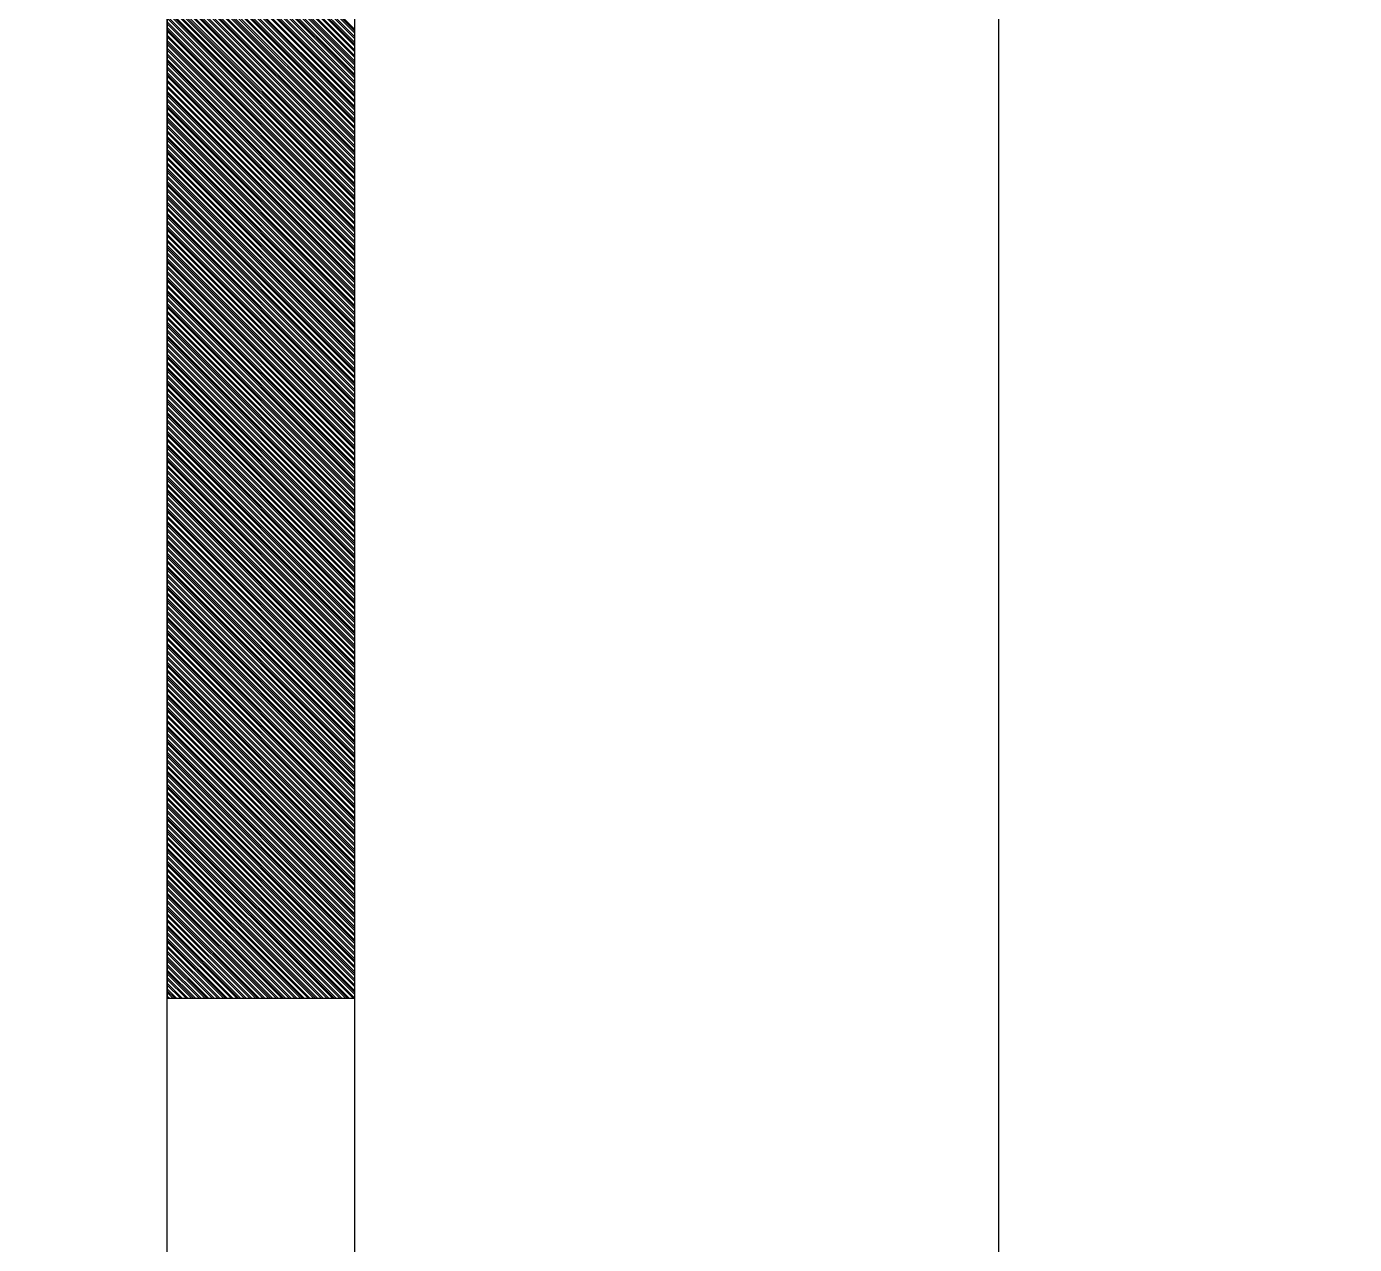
# Model space of a CAD drawing. Extents: x 730354 to 731930, y 4378581 to 4379608.
# Drawn here: x 730592.92 to 730599.99, y 4379489.7 to 4379496.19 of the extents above; entities that cross this region are included whole.
import ezdxf

# ---------------------------------------------------------------- set-up
doc = ezdxf.new("R2010")
doc.units = 0
doc.header["$MEASUREMENT"] = 0
doc.layers.get('0').update_dxf_attribs({"linetype": 'CONTINUOUS'})

msp = doc.modelspace()

# ---------------------------------------------------------------- linework, layer by layer
at = {"color": 7, "linetype": 'CONTINUOUS'}
for p, q in [((730593.67, 4379481.01), (730593.67, 4379581.01)), ((730593.67, 4379481.01), (730593.67, 4379581.01)), ((730594.67, 4379481.01), (730594.67, 4379581.01)), ((730594.67, 4379481.01), (730594.67, 4379581.01)), ((730594.67, 4379496.17), (730593.67, 4379497.17)), ((730594.67, 4379496.17), (730593.67, 4379497.17)), ((730594.67, 4379496.16), (730593.67, 4379497.16)), ((730594.67, 4379496.16), (730593.67, 4379497.16)), ((730594.67, 4379496.15), (730593.67, 4379497.15)), ((730594.67, 4379496.15), (730593.67, 4379497.15)), ((730594.67, 4379496.13), (730593.67, 4379497.13)), ((730594.67, 4379496.13), (730593.67, 4379497.13)), ((730594.67, 4379496.12), (730593.67, 4379497.12)), ((730594.67, 4379496.12), (730593.67, 4379497.12)), ((730594.67, 4379496.1), (730593.67, 4379497.1)), ((730594.67, 4379496.1), (730593.67, 4379497.1)), ((730594.67, 4379496.09), (730593.67, 4379497.09)), ((730594.67, 4379496.09), (730593.67, 4379497.09)), ((730594.67, 4379496.08), (730593.67, 4379497.08)), ((730594.67, 4379496.08), (730593.67, 4379497.08)), ((730594.67, 4379496.06), (730593.67, 4379497.06)), ((730594.67, 4379496.06), (730593.67, 4379497.06)), ((730594.67, 4379496.05), (730593.67, 4379497.05)), ((730594.67, 4379496.05), (730593.67, 4379497.05)), ((730594.67, 4379496.03), (730593.67, 4379497.03)), ((730594.67, 4379496.03), (730593.67, 4379497.03)), ((730594.67, 4379496.02), (730593.67, 4379497.02)), ((730594.67, 4379496.02), (730593.67, 4379497.02)), ((730594.67, 4379496), (730593.67, 4379497)), ((730594.67, 4379496), (730593.67, 4379497)), ((730594.67, 4379495.99), (730593.67, 4379496.99)), ((730594.67, 4379495.99), (730593.67, 4379496.99)), ((730594.67, 4379495.98), (730593.67, 4379496.98)), ((730594.67, 4379495.98), (730593.67, 4379496.98)), ((730594.67, 4379495.96), (730593.67, 4379496.96)), ((730594.67, 4379495.96), (730593.67, 4379496.96)), ((730594.67, 4379495.95), (730593.67, 4379496.95)), ((730594.67, 4379495.95), (730593.67, 4379496.95)), ((730594.67, 4379495.93), (730593.67, 4379496.93)), ((730594.67, 4379495.93), (730593.67, 4379496.93)), ((730594.67, 4379495.92), (730593.67, 4379496.92)), ((730594.67, 4379495.92), (730593.67, 4379496.92)), ((730594.67, 4379495.91), (730593.67, 4379496.91)), ((730594.67, 4379495.91), (730593.67, 4379496.91)), ((730594.67, 4379495.89), (730593.67, 4379496.89)), ((730594.67, 4379495.89), (730593.67, 4379496.89)), ((730594.67, 4379495.88), (730593.67, 4379496.88)), ((730594.67, 4379495.88), (730593.67, 4379496.88)), ((730594.67, 4379495.86), (730593.67, 4379496.86)), ((730594.67, 4379495.86), (730593.67, 4379496.86)), ((730594.67, 4379495.85), (730593.67, 4379496.85)), ((730594.67, 4379495.85), (730593.67, 4379496.85)), ((730594.67, 4379495.83), (730593.67, 4379496.83)), ((730594.67, 4379495.83), (730593.67, 4379496.83)), ((730594.67, 4379495.82), (730593.67, 4379496.82)), ((730594.67, 4379495.82), (730593.67, 4379496.82)), ((730594.67, 4379495.81), (730593.67, 4379496.81)), ((730594.67, 4379495.81), (730593.67, 4379496.81)), ((730594.67, 4379495.79), (730593.67, 4379496.79)), ((730594.67, 4379495.79), (730593.67, 4379496.79)), ((730594.67, 4379495.78), (730593.67, 4379496.78)), ((730594.67, 4379495.78), (730593.67, 4379496.78)), ((730594.67, 4379495.76), (730593.67, 4379496.76)), ((730594.67, 4379495.76), (730593.67, 4379496.76)), ((730594.67, 4379495.75), (730593.67, 4379496.75)), ((730594.67, 4379495.75), (730593.67, 4379496.75)), ((730594.67, 4379495.74), (730593.67, 4379496.74)), ((730594.67, 4379495.74), (730593.67, 4379496.74)), ((730594.67, 4379495.72), (730593.67, 4379496.72)), ((730594.67, 4379495.72), (730593.67, 4379496.72)), ((730594.67, 4379495.71), (730593.67, 4379496.71)), ((730594.67, 4379495.71), (730593.67, 4379496.71)), ((730594.67, 4379495.69), (730593.67, 4379496.69)), ((730594.67, 4379495.69), (730593.67, 4379496.69)), ((730594.67, 4379495.68), (730593.67, 4379496.68)), ((730594.67, 4379495.68), (730593.67, 4379496.68)), ((730594.67, 4379495.67), (730593.67, 4379496.67)), ((730594.67, 4379495.67), (730593.67, 4379496.67)), ((730594.67, 4379495.65), (730593.67, 4379496.65)), ((730594.67, 4379495.65), (730593.67, 4379496.65)), ((730594.67, 4379495.64), (730593.67, 4379496.64)), ((730594.67, 4379495.64), (730593.67, 4379496.64)), ((730594.67, 4379495.62), (730593.67, 4379496.62)), ((730594.67, 4379495.62), (730593.67, 4379496.62)), ((730594.67, 4379495.61), (730593.67, 4379496.61)), ((730594.67, 4379495.61), (730593.67, 4379496.61)), ((730594.67, 4379495.59), (730593.67, 4379496.59)), ((730594.67, 4379495.59), (730593.67, 4379496.59)), ((730594.67, 4379495.58), (730593.67, 4379496.58)), ((730594.67, 4379495.58), (730593.67, 4379496.58)), ((730594.67, 4379495.57), (730593.67, 4379496.57)), ((730594.67, 4379495.57), (730593.67, 4379496.57)), ((730594.67, 4379495.55), (730593.67, 4379496.55)), ((730594.67, 4379495.55), (730593.67, 4379496.55)), ((730594.67, 4379495.54), (730593.67, 4379496.54)), ((730594.67, 4379495.54), (730593.67, 4379496.54)), ((730594.67, 4379495.52), (730593.67, 4379496.52)), ((730594.67, 4379495.52), (730593.67, 4379496.52)), ((730594.67, 4379495.51), (730593.67, 4379496.51)), ((730594.67, 4379495.51), (730593.67, 4379496.51)), ((730594.67, 4379495.5), (730593.67, 4379496.5)), ((730594.67, 4379495.5), (730593.67, 4379496.5)), ((730594.67, 4379495.48), (730593.67, 4379496.48)), ((730594.67, 4379495.48), (730593.67, 4379496.48)), ((730594.67, 4379495.47), (730593.67, 4379496.47)), ((730594.67, 4379495.47), (730593.67, 4379496.47)), ((730594.67, 4379495.45), (730593.67, 4379496.45)), ((730594.67, 4379495.45), (730593.67, 4379496.45)), ((730594.67, 4379495.44), (730593.67, 4379496.44)), ((730594.67, 4379495.44), (730593.67, 4379496.44)), ((730594.67, 4379495.42), (730593.67, 4379496.42)), ((730594.67, 4379495.42), (730593.67, 4379496.42)), ((730594.67, 4379495.41), (730593.67, 4379496.41)), ((730594.67, 4379495.41), (730593.67, 4379496.41)), ((730594.67, 4379495.4), (730593.67, 4379496.4)), ((730594.67, 4379495.4), (730593.67, 4379496.4)), ((730594.67, 4379495.38), (730593.67, 4379496.38)), ((730594.67, 4379495.38), (730593.67, 4379496.38)), ((730594.67, 4379495.37), (730593.67, 4379496.37)), ((730594.67, 4379495.37), (730593.67, 4379496.37)), ((730594.67, 4379495.35), (730593.67, 4379496.35)), ((730594.67, 4379495.35), (730593.67, 4379496.35)), ((730594.67, 4379495.34), (730593.67, 4379496.34)), ((730594.67, 4379495.34), (730593.67, 4379496.34)), ((730594.67, 4379495.33), (730593.67, 4379496.33)), ((730594.67, 4379495.33), (730593.67, 4379496.33)), ((730594.67, 4379495.31), (730593.67, 4379496.31)), ((730594.67, 4379495.31), (730593.67, 4379496.31)), ((730594.67, 4379495.3), (730593.67, 4379496.3)), ((730594.67, 4379495.3), (730593.67, 4379496.3)), ((730594.67, 4379495.28), (730593.67, 4379496.28)), ((730594.67, 4379495.28), (730593.67, 4379496.28)), ((730594.67, 4379495.27), (730593.67, 4379496.27)), ((730594.67, 4379495.27), (730593.67, 4379496.27)), ((730594.67, 4379495.26), (730593.67, 4379496.26)), ((730594.67, 4379495.26), (730593.67, 4379496.26)), ((730594.67, 4379495.24), (730593.67, 4379496.24)), ((730594.67, 4379495.24), (730593.67, 4379496.24)), ((730594.67, 4379495.23), (730593.67, 4379496.23)), ((730594.67, 4379495.23), (730593.67, 4379496.23)), ((730594.67, 4379495.21), (730593.67, 4379496.21)), ((730594.67, 4379495.21), (730593.67, 4379496.21)), ((730594.67, 4379495.2), (730593.67, 4379496.2)), ((730594.67, 4379495.2), (730593.67, 4379496.2)), ((730594.67, 4379495.18), (730593.67, 4379496.18)), ((730594.67, 4379495.18), (730593.67, 4379496.18)), ((730594.67, 4379495.17), (730593.67, 4379496.17)), ((730594.67, 4379495.17), (730593.67, 4379496.17)), ((730594.67, 4379495.16), (730593.67, 4379496.16)), ((730594.67, 4379495.16), (730593.67, 4379496.16)), ((730594.67, 4379495.14), (730593.67, 4379496.14)), ((730594.67, 4379495.14), (730593.67, 4379496.14)), ((730594.67, 4379495.13), (730593.67, 4379496.13)), ((730594.67, 4379495.13), (730593.67, 4379496.13)), ((730594.67, 4379495.11), (730593.67, 4379496.11)), ((730594.67, 4379495.11), (730593.67, 4379496.11)), ((730594.67, 4379495.1), (730593.67, 4379496.1)), ((730594.67, 4379495.1), (730593.67, 4379496.1)), ((730594.67, 4379495.09), (730593.67, 4379496.09)), ((730594.67, 4379495.09), (730593.67, 4379496.09)), ((730594.67, 4379495.07), (730593.67, 4379496.07)), ((730594.67, 4379495.07), (730593.67, 4379496.07)), ((730594.67, 4379495.06), (730593.67, 4379496.06)), ((730594.67, 4379495.06), (730593.67, 4379496.06)), ((730594.67, 4379495.04), (730593.67, 4379496.04)), ((730594.67, 4379495.04), (730593.67, 4379496.04)), ((730594.67, 4379495.03), (730593.67, 4379496.03)), ((730594.67, 4379495.03), (730593.67, 4379496.03)), ((730594.67, 4379495.01), (730593.67, 4379496.01)), ((730594.67, 4379495.01), (730593.67, 4379496.01)), ((730594.67, 4379495), (730593.67, 4379496)), ((730594.67, 4379495), (730593.67, 4379496)), ((730594.67, 4379494.99), (730593.67, 4379495.99)), ((730594.67, 4379494.99), (730593.67, 4379495.99)), ((730594.67, 4379494.97), (730593.67, 4379495.97)), ((730594.67, 4379494.97), (730593.67, 4379495.97)), ((730594.67, 4379494.96), (730593.67, 4379495.96)), ((730594.67, 4379494.96), (730593.67, 4379495.96)), ((730594.67, 4379494.94), (730593.67, 4379495.94)), ((730594.67, 4379494.94), (730593.67, 4379495.94)), ((730594.67, 4379494.93), (730593.67, 4379495.93)), ((730594.67, 4379494.93), (730593.67, 4379495.93)), ((730594.67, 4379494.92), (730593.67, 4379495.92)), ((730594.67, 4379494.92), (730593.67, 4379495.92)), ((730594.67, 4379494.9), (730593.67, 4379495.9)), ((730594.67, 4379494.9), (730593.67, 4379495.9)), ((730594.67, 4379494.89), (730593.67, 4379495.89)), ((730594.67, 4379494.89), (730593.67, 4379495.89)), ((730594.67, 4379494.87), (730593.67, 4379495.87)), ((730594.67, 4379494.87), (730593.67, 4379495.87)), ((730594.67, 4379494.86), (730593.67, 4379495.86)), ((730594.67, 4379494.86), (730593.67, 4379495.86)), ((730594.67, 4379494.84), (730593.67, 4379495.84)), ((730594.67, 4379494.84), (730593.67, 4379495.84)), ((730594.67, 4379494.83), (730593.67, 4379495.83)), ((730594.67, 4379494.83), (730593.67, 4379495.83)), ((730594.67, 4379494.82), (730593.67, 4379495.82)), ((730594.67, 4379494.82), (730593.67, 4379495.82)), ((730594.67, 4379494.8), (730593.67, 4379495.8)), ((730594.67, 4379494.8), (730593.67, 4379495.8)), ((730594.67, 4379494.79), (730593.67, 4379495.79)), ((730594.67, 4379494.79), (730593.67, 4379495.79)), ((730594.67, 4379494.77), (730593.67, 4379495.77)), ((730594.67, 4379494.77), (730593.67, 4379495.77)), ((730594.67, 4379494.76), (730593.67, 4379495.76)), ((730594.67, 4379494.76), (730593.67, 4379495.76)), ((730594.67, 4379494.75), (730593.67, 4379495.75)), ((730594.67, 4379494.75), (730593.67, 4379495.75)), ((730594.67, 4379494.73), (730593.67, 4379495.73)), ((730594.67, 4379494.73), (730593.67, 4379495.73)), ((730594.67, 4379494.72), (730593.67, 4379495.72)), ((730594.67, 4379494.72), (730593.67, 4379495.72)), ((730594.67, 4379494.7), (730593.67, 4379495.7)), ((730594.67, 4379494.7), (730593.67, 4379495.7)), ((730594.67, 4379494.69), (730593.67, 4379495.69)), ((730594.67, 4379494.69), (730593.67, 4379495.69)), ((730594.67, 4379494.68), (730593.67, 4379495.68)), ((730594.67, 4379494.68), (730593.67, 4379495.68)), ((730594.67, 4379494.66), (730593.67, 4379495.66)), ((730594.67, 4379494.66), (730593.67, 4379495.66)), ((730594.67, 4379494.65), (730593.67, 4379495.65)), ((730594.67, 4379494.65), (730593.67, 4379495.65)), ((730594.67, 4379494.63), (730593.67, 4379495.63)), ((730594.67, 4379494.63), (730593.67, 4379495.63)), ((730594.67, 4379494.62), (730593.67, 4379495.62)), ((730594.67, 4379494.62), (730593.67, 4379495.62)), ((730594.67, 4379494.6), (730593.67, 4379495.6)), ((730594.67, 4379494.6), (730593.67, 4379495.6)), ((730594.67, 4379494.59), (730593.67, 4379495.59)), ((730594.67, 4379494.59), (730593.67, 4379495.59)), ((730594.67, 4379494.58), (730593.67, 4379495.58)), ((730594.67, 4379494.58), (730593.67, 4379495.58)), ((730594.67, 4379494.56), (730593.67, 4379495.56)), ((730594.67, 4379494.56), (730593.67, 4379495.56)), ((730594.67, 4379494.55), (730593.67, 4379495.55)), ((730594.67, 4379494.55), (730593.67, 4379495.55)), ((730594.67, 4379494.53), (730593.67, 4379495.53)), ((730594.67, 4379494.53), (730593.67, 4379495.53)), ((730594.67, 4379494.52), (730593.67, 4379495.52)), ((730594.67, 4379494.52), (730593.67, 4379495.52)), ((730594.67, 4379494.51), (730593.67, 4379495.51)), ((730594.67, 4379494.51), (730593.67, 4379495.51)), ((730594.67, 4379494.49), (730593.67, 4379495.49)), ((730594.67, 4379494.49), (730593.67, 4379495.49)), ((730594.67, 4379494.48), (730593.67, 4379495.48)), ((730594.67, 4379494.48), (730593.67, 4379495.48)), ((730594.67, 4379494.46), (730593.67, 4379495.46)), ((730594.67, 4379494.46), (730593.67, 4379495.46)), ((730594.67, 4379494.45), (730593.67, 4379495.45)), ((730594.67, 4379494.45), (730593.67, 4379495.45)), ((730594.67, 4379494.43), (730593.67, 4379495.43)), ((730594.67, 4379494.43), (730593.67, 4379495.43)), ((730594.67, 4379494.42), (730593.67, 4379495.42)), ((730594.67, 4379494.42), (730593.67, 4379495.42)), ((730594.67, 4379494.41), (730593.67, 4379495.41)), ((730594.67, 4379494.41), (730593.67, 4379495.41)), ((730594.67, 4379494.39), (730593.67, 4379495.39)), ((730594.67, 4379494.39), (730593.67, 4379495.39)), ((730594.67, 4379494.38), (730593.67, 4379495.38)), ((730594.67, 4379494.38), (730593.67, 4379495.38)), ((730594.67, 4379494.36), (730593.67, 4379495.36)), ((730594.67, 4379494.36), (730593.67, 4379495.36)), ((730594.67, 4379494.35), (730593.67, 4379495.35)), ((730594.67, 4379494.35), (730593.67, 4379495.35)), ((730594.67, 4379494.34), (730593.67, 4379495.34)), ((730594.67, 4379494.34), (730593.67, 4379495.34)), ((730594.67, 4379494.32), (730593.67, 4379495.32)), ((730594.67, 4379494.32), (730593.67, 4379495.32)), ((730594.67, 4379494.31), (730593.67, 4379495.31)), ((730594.67, 4379494.31), (730593.67, 4379495.31)), ((730594.67, 4379494.29), (730593.67, 4379495.29)), ((730594.67, 4379494.29), (730593.67, 4379495.29)), ((730594.67, 4379494.28), (730593.67, 4379495.28)), ((730594.67, 4379494.28), (730593.67, 4379495.28)), ((730594.67, 4379494.27), (730593.67, 4379495.27)), ((730594.67, 4379494.27), (730593.67, 4379495.27)), ((730594.67, 4379494.25), (730593.67, 4379495.25)), ((730594.67, 4379494.25), (730593.67, 4379495.25)), ((730594.67, 4379494.24), (730593.67, 4379495.24)), ((730594.67, 4379494.24), (730593.67, 4379495.24)), ((730594.67, 4379494.22), (730593.67, 4379495.22)), ((730594.67, 4379494.22), (730593.67, 4379495.22)), ((730594.67, 4379494.21), (730593.67, 4379495.21)), ((730594.67, 4379494.21), (730593.67, 4379495.21)), ((730594.67, 4379494.19), (730593.67, 4379495.19)), ((730594.67, 4379494.19), (730593.67, 4379495.19)), ((730594.67, 4379494.18), (730593.67, 4379495.18)), ((730594.67, 4379494.18), (730593.67, 4379495.18)), ((730594.67, 4379494.17), (730593.67, 4379495.17)), ((730594.67, 4379494.17), (730593.67, 4379495.17)), ((730594.67, 4379494.15), (730593.67, 4379495.15)), ((730594.67, 4379494.15), (730593.67, 4379495.15)), ((730594.67, 4379494.14), (730593.67, 4379495.14)), ((730594.67, 4379494.14), (730593.67, 4379495.14)), ((730594.67, 4379494.12), (730593.67, 4379495.12)), ((730594.67, 4379494.12), (730593.67, 4379495.12)), ((730594.67, 4379494.11), (730593.67, 4379495.11)), ((730594.67, 4379494.11), (730593.67, 4379495.11)), ((730594.67, 4379494.1), (730593.67, 4379495.1)), ((730594.67, 4379494.1), (730593.67, 4379495.1)), ((730594.67, 4379494.08), (730593.67, 4379495.08)), ((730594.67, 4379494.08), (730593.67, 4379495.08)), ((730594.67, 4379494.07), (730593.67, 4379495.07)), ((730594.67, 4379494.07), (730593.67, 4379495.07)), ((730594.67, 4379494.05), (730593.67, 4379495.05)), ((730594.67, 4379494.05), (730593.67, 4379495.05)), ((730594.67, 4379494.04), (730593.67, 4379495.04)), ((730594.67, 4379494.04), (730593.67, 4379495.04)), ((730594.67, 4379494.02), (730593.67, 4379495.02)), ((730594.67, 4379494.02), (730593.67, 4379495.02)), ((730594.67, 4379494.01), (730593.67, 4379495.01)), ((730594.67, 4379494.01), (730593.67, 4379495.01)), ((730594.67, 4379494), (730593.67, 4379495)), ((730594.67, 4379494), (730593.67, 4379495)), ((730594.67, 4379493.98), (730593.67, 4379494.98)), ((730594.67, 4379493.98), (730593.67, 4379494.98)), ((730594.67, 4379493.97), (730593.67, 4379494.97)), ((730594.67, 4379493.97), (730593.67, 4379494.97)), ((730594.67, 4379493.95), (730593.67, 4379494.95)), ((730594.67, 4379493.95), (730593.67, 4379494.95)), ((730594.67, 4379493.94), (730593.67, 4379494.94)), ((730594.67, 4379493.94), (730593.67, 4379494.94)), ((730594.67, 4379493.93), (730593.67, 4379494.93)), ((730594.67, 4379493.93), (730593.67, 4379494.93)), ((730594.67, 4379493.91), (730593.67, 4379494.91)), ((730594.67, 4379493.91), (730593.67, 4379494.91)), ((730594.67, 4379493.9), (730593.67, 4379494.9)), ((730594.67, 4379493.9), (730593.67, 4379494.9)), ((730594.67, 4379493.88), (730593.67, 4379494.88)), ((730594.67, 4379493.88), (730593.67, 4379494.88)), ((730594.67, 4379493.87), (730593.67, 4379494.87)), ((730594.67, 4379493.87), (730593.67, 4379494.87)), ((730594.67, 4379493.85), (730593.67, 4379494.85)), ((730594.67, 4379493.85), (730593.67, 4379494.85)), ((730594.67, 4379493.84), (730593.67, 4379494.84)), ((730594.67, 4379493.84), (730593.67, 4379494.84)), ((730594.67, 4379493.83), (730593.67, 4379494.83)), ((730594.67, 4379493.83), (730593.67, 4379494.83)), ((730594.67, 4379493.81), (730593.67, 4379494.81)), ((730594.67, 4379493.81), (730593.67, 4379494.81)), ((730594.67, 4379493.8), (730593.67, 4379494.8)), ((730594.67, 4379493.8), (730593.67, 4379494.8)), ((730594.67, 4379493.78), (730593.67, 4379494.78)), ((730594.67, 4379493.78), (730593.67, 4379494.78)), ((730594.67, 4379493.77), (730593.67, 4379494.77)), ((730594.67, 4379493.77), (730593.67, 4379494.77)), ((730594.67, 4379493.76), (730593.67, 4379494.76)), ((730594.67, 4379493.76), (730593.67, 4379494.76)), ((730594.67, 4379493.74), (730593.67, 4379494.74)), ((730594.67, 4379493.74), (730593.67, 4379494.74)), ((730594.67, 4379493.73), (730593.67, 4379494.73)), ((730594.67, 4379493.73), (730593.67, 4379494.73)), ((730594.67, 4379493.71), (730593.67, 4379494.71)), ((730594.67, 4379493.71), (730593.67, 4379494.71)), ((730594.67, 4379493.7), (730593.67, 4379494.7)), ((730594.67, 4379493.7), (730593.67, 4379494.7)), ((730594.67, 4379493.69), (730593.67, 4379494.69)), ((730594.67, 4379493.69), (730593.67, 4379494.69)), ((730594.67, 4379493.67), (730593.67, 4379494.67)), ((730594.67, 4379493.67), (730593.67, 4379494.67)), ((730594.67, 4379493.66), (730593.67, 4379494.66)), ((730594.67, 4379493.66), (730593.67, 4379494.66)), ((730594.67, 4379493.64), (730593.67, 4379494.64)), ((730594.67, 4379493.64), (730593.67, 4379494.64)), ((730594.67, 4379493.63), (730593.67, 4379494.63)), ((730594.67, 4379493.63), (730593.67, 4379494.63)), ((730594.67, 4379493.61), (730593.67, 4379494.61)), ((730594.67, 4379493.61), (730593.67, 4379494.61)), ((730594.67, 4379493.6), (730593.67, 4379494.6)), ((730594.67, 4379493.6), (730593.67, 4379494.6)), ((730594.67, 4379493.59), (730593.67, 4379494.59)), ((730594.67, 4379493.59), (730593.67, 4379494.59)), ((730594.67, 4379493.57), (730593.67, 4379494.57)), ((730594.67, 4379493.57), (730593.67, 4379494.57)), ((730594.67, 4379493.56), (730593.67, 4379494.56)), ((730594.67, 4379493.56), (730593.67, 4379494.56)), ((730594.67, 4379493.54), (730593.67, 4379494.54)), ((730594.67, 4379493.54), (730593.67, 4379494.54)), ((730594.67, 4379493.53), (730593.67, 4379494.53)), ((730594.67, 4379493.53), (730593.67, 4379494.53)), ((730594.67, 4379493.52), (730593.67, 4379494.52)), ((730594.67, 4379493.52), (730593.67, 4379494.52)), ((730594.67, 4379493.5), (730593.67, 4379494.5)), ((730594.67, 4379493.5), (730593.67, 4379494.5)), ((730594.67, 4379493.49), (730593.67, 4379494.49)), ((730594.67, 4379493.49), (730593.67, 4379494.49)), ((730594.67, 4379493.47), (730593.67, 4379494.47)), ((730594.67, 4379493.47), (730593.67, 4379494.47)), ((730594.67, 4379493.46), (730593.67, 4379494.46)), ((730594.67, 4379493.46), (730593.67, 4379494.46)), ((730594.67, 4379493.44), (730593.67, 4379494.44)), ((730594.67, 4379493.44), (730593.67, 4379494.44)), ((730594.67, 4379493.43), (730593.67, 4379494.43)), ((730594.67, 4379493.43), (730593.67, 4379494.43)), ((730594.67, 4379493.42), (730593.67, 4379494.42)), ((730594.67, 4379493.42), (730593.67, 4379494.42)), ((730594.67, 4379493.4), (730593.67, 4379494.4)), ((730594.67, 4379493.4), (730593.67, 4379494.4)), ((730594.67, 4379493.39), (730593.67, 4379494.39)), ((730594.67, 4379493.39), (730593.67, 4379494.39)), ((730594.67, 4379493.37), (730593.67, 4379494.37)), ((730594.67, 4379493.37), (730593.67, 4379494.37)), ((730594.67, 4379493.36), (730593.67, 4379494.36)), ((730594.67, 4379493.36), (730593.67, 4379494.36)), ((730594.67, 4379493.35), (730593.67, 4379494.35)), ((730594.67, 4379493.35), (730593.67, 4379494.35)), ((730594.67, 4379493.33), (730593.67, 4379494.33)), ((730594.67, 4379493.33), (730593.67, 4379494.33)), ((730594.67, 4379493.32), (730593.67, 4379494.32)), ((730594.67, 4379493.32), (730593.67, 4379494.32)), ((730594.67, 4379493.3), (730593.67, 4379494.3)), ((730594.67, 4379493.3), (730593.67, 4379494.3)), ((730594.67, 4379493.29), (730593.67, 4379494.29)), ((730594.67, 4379493.29), (730593.67, 4379494.29)), ((730594.67, 4379493.28), (730593.67, 4379494.28)), ((730594.67, 4379493.28), (730593.67, 4379494.28)), ((730594.67, 4379493.26), (730593.67, 4379494.26)), ((730594.67, 4379493.26), (730593.67, 4379494.26)), ((730594.67, 4379493.25), (730593.67, 4379494.25)), ((730594.67, 4379493.25), (730593.67, 4379494.25)), ((730594.67, 4379493.23), (730593.67, 4379494.23)), ((730594.67, 4379493.23), (730593.67, 4379494.23)), ((730594.67, 4379493.22), (730593.67, 4379494.22)), ((730594.67, 4379493.22), (730593.67, 4379494.22)), ((730594.67, 4379493.2), (730593.67, 4379494.2)), ((730594.67, 4379493.2), (730593.67, 4379494.2)), ((730594.67, 4379493.19), (730593.67, 4379494.19)), ((730594.67, 4379493.19), (730593.67, 4379494.19)), ((730594.67, 4379493.18), (730593.67, 4379494.18)), ((730594.67, 4379493.18), (730593.67, 4379494.18)), ((730594.67, 4379493.16), (730593.67, 4379494.16)), ((730594.67, 4379493.16), (730593.67, 4379494.16)), ((730594.67, 4379493.15), (730593.67, 4379494.15)), ((730594.67, 4379493.15), (730593.67, 4379494.15)), ((730594.67, 4379493.13), (730593.67, 4379494.13)), ((730594.67, 4379493.13), (730593.67, 4379494.13)), ((730594.67, 4379493.12), (730593.67, 4379494.12)), ((730594.67, 4379493.12), (730593.67, 4379494.12)), ((730594.67, 4379493.11), (730593.67, 4379494.11)), ((730594.67, 4379493.11), (730593.67, 4379494.11)), ((730594.67, 4379493.09), (730593.67, 4379494.09)), ((730594.67, 4379493.09), (730593.67, 4379494.09)), ((730594.67, 4379493.08), (730593.67, 4379494.08)), ((730594.67, 4379493.08), (730593.67, 4379494.08)), ((730594.67, 4379493.06), (730593.67, 4379494.06)), ((730594.67, 4379493.06), (730593.67, 4379494.06)), ((730594.67, 4379493.05), (730593.67, 4379494.05)), ((730594.67, 4379493.05), (730593.67, 4379494.05)), ((730594.67, 4379493.03), (730593.67, 4379494.03)), ((730594.67, 4379493.03), (730593.67, 4379494.03)), ((730594.67, 4379493.02), (730593.67, 4379494.02)), ((730594.67, 4379493.02), (730593.67, 4379494.02)), ((730594.67, 4379493.01), (730593.67, 4379494.01)), ((730594.67, 4379493.01), (730593.67, 4379494.01)), ((730594.67, 4379492.99), (730593.67, 4379493.99)), ((730594.67, 4379492.99), (730593.67, 4379493.99)), ((730594.67, 4379492.98), (730593.67, 4379493.98)), ((730594.67, 4379492.98), (730593.67, 4379493.98)), ((730594.67, 4379492.96), (730593.67, 4379493.96)), ((730594.67, 4379492.96), (730593.67, 4379493.96)), ((730594.67, 4379492.95), (730593.67, 4379493.95)), ((730594.67, 4379492.95), (730593.67, 4379493.95)), ((730594.67, 4379492.94), (730593.67, 4379493.94)), ((730594.67, 4379492.94), (730593.67, 4379493.94)), ((730594.67, 4379492.92), (730593.67, 4379493.92)), ((730594.67, 4379492.92), (730593.67, 4379493.92)), ((730594.67, 4379492.91), (730593.67, 4379493.91)), ((730594.67, 4379492.91), (730593.67, 4379493.91)), ((730594.67, 4379492.89), (730593.67, 4379493.89)), ((730594.67, 4379492.89), (730593.67, 4379493.89)), ((730594.67, 4379492.88), (730593.67, 4379493.88)), ((730594.67, 4379492.88), (730593.67, 4379493.88)), ((730594.67, 4379492.87), (730593.67, 4379493.87)), ((730594.67, 4379492.87), (730593.67, 4379493.87)), ((730594.67, 4379492.85), (730593.67, 4379493.85)), ((730594.67, 4379492.85), (730593.67, 4379493.85)), ((730594.67, 4379492.84), (730593.67, 4379493.84)), ((730594.67, 4379492.84), (730593.67, 4379493.84)), ((730594.67, 4379492.82), (730593.67, 4379493.82)), ((730594.67, 4379492.82), (730593.67, 4379493.82)), ((730594.67, 4379492.81), (730593.67, 4379493.81)), ((730594.67, 4379492.81), (730593.67, 4379493.81)), ((730594.67, 4379492.79), (730593.67, 4379493.79)), ((730594.67, 4379492.79), (730593.67, 4379493.79)), ((730594.67, 4379492.78), (730593.67, 4379493.78)), ((730594.67, 4379492.78), (730593.67, 4379493.78)), ((730594.67, 4379492.77), (730593.67, 4379493.77)), ((730594.67, 4379492.77), (730593.67, 4379493.77)), ((730594.67, 4379492.75), (730593.67, 4379493.75)), ((730594.67, 4379492.75), (730593.67, 4379493.75)), ((730594.67, 4379492.74), (730593.67, 4379493.74)), ((730594.67, 4379492.74), (730593.67, 4379493.74)), ((730594.67, 4379492.72), (730593.67, 4379493.72)), ((730594.67, 4379492.72), (730593.67, 4379493.72)), ((730594.67, 4379492.71), (730593.67, 4379493.71)), ((730594.67, 4379492.71), (730593.67, 4379493.71)), ((730594.67, 4379492.7), (730593.67, 4379493.7)), ((730594.67, 4379492.7), (730593.67, 4379493.7)), ((730594.67, 4379492.68), (730593.67, 4379493.68)), ((730594.67, 4379492.68), (730593.67, 4379493.68)), ((730594.67, 4379492.67), (730593.67, 4379493.67)), ((730594.67, 4379492.67), (730593.67, 4379493.67)), ((730594.67, 4379492.65), (730593.67, 4379493.65)), ((730594.67, 4379492.65), (730593.67, 4379493.65)), ((730594.67, 4379492.64), (730593.67, 4379493.64)), ((730594.67, 4379492.64), (730593.67, 4379493.64)), ((730594.67, 4379492.62), (730593.67, 4379493.62)), ((730594.67, 4379492.62), (730593.67, 4379493.62)), ((730594.67, 4379492.61), (730593.67, 4379493.61)), ((730594.67, 4379492.61), (730593.67, 4379493.61)), ((730594.67, 4379492.6), (730593.67, 4379493.6)), ((730594.67, 4379492.6), (730593.67, 4379493.6)), ((730594.67, 4379492.58), (730593.67, 4379493.58)), ((730594.67, 4379492.58), (730593.67, 4379493.58)), ((730594.67, 4379492.57), (730593.67, 4379493.57)), ((730594.67, 4379492.57), (730593.67, 4379493.57)), ((730594.67, 4379492.55), (730593.67, 4379493.55)), ((730594.67, 4379492.55), (730593.67, 4379493.55)), ((730594.67, 4379492.54), (730593.67, 4379493.54)), ((730594.67, 4379492.54), (730593.67, 4379493.54)), ((730594.67, 4379492.53), (730593.67, 4379493.53)), ((730594.67, 4379492.53), (730593.67, 4379493.53)), ((730594.67, 4379492.51), (730593.67, 4379493.51)), ((730594.67, 4379492.51), (730593.67, 4379493.51)), ((730594.67, 4379492.5), (730593.67, 4379493.5)), ((730594.67, 4379492.5), (730593.67, 4379493.5)), ((730594.67, 4379492.48), (730593.67, 4379493.48)), ((730594.67, 4379492.48), (730593.67, 4379493.48)), ((730594.67, 4379492.47), (730593.67, 4379493.47)), ((730594.67, 4379492.47), (730593.67, 4379493.47)), ((730594.67, 4379492.45), (730593.67, 4379493.45)), ((730594.67, 4379492.45), (730593.67, 4379493.45)), ((730594.67, 4379492.44), (730593.67, 4379493.44)), ((730594.67, 4379492.44), (730593.67, 4379493.44)), ((730594.67, 4379492.43), (730593.67, 4379493.43)), ((730594.67, 4379492.43), (730593.67, 4379493.43)), ((730594.67, 4379492.41), (730593.67, 4379493.41)), ((730594.67, 4379492.41), (730593.67, 4379493.41)), ((730594.67, 4379492.4), (730593.67, 4379493.4)), ((730594.67, 4379492.4), (730593.67, 4379493.4)), ((730594.67, 4379492.38), (730593.67, 4379493.38)), ((730594.67, 4379492.38), (730593.67, 4379493.38)), ((730594.67, 4379492.37), (730593.67, 4379493.37)), ((730594.67, 4379492.37), (730593.67, 4379493.37)), ((730594.67, 4379492.36), (730593.67, 4379493.36)), ((730594.67, 4379492.36), (730593.67, 4379493.36)), ((730594.67, 4379492.34), (730593.67, 4379493.34)), ((730594.67, 4379492.34), (730593.67, 4379493.34)), ((730594.67, 4379492.33), (730593.67, 4379493.33)), ((730594.67, 4379492.33), (730593.67, 4379493.33)), ((730594.67, 4379492.31), (730593.67, 4379493.31)), ((730594.67, 4379492.31), (730593.67, 4379493.31)), ((730594.67, 4379492.3), (730593.67, 4379493.3)), ((730594.67, 4379492.3), (730593.67, 4379493.3)), ((730594.67, 4379492.29), (730593.67, 4379493.29)), ((730594.67, 4379492.29), (730593.67, 4379493.29)), ((730594.67, 4379492.27), (730593.67, 4379493.27)), ((730594.67, 4379492.27), (730593.67, 4379493.27)), ((730594.67, 4379492.26), (730593.67, 4379493.26)), ((730594.67, 4379492.26), (730593.67, 4379493.26)), ((730594.67, 4379492.24), (730593.67, 4379493.24)), ((730594.67, 4379492.24), (730593.67, 4379493.24)), ((730594.67, 4379492.23), (730593.67, 4379493.23)), ((730594.67, 4379492.23), (730593.67, 4379493.23)), ((730594.67, 4379492.21), (730593.67, 4379493.21)), ((730594.67, 4379492.21), (730593.67, 4379493.21)), ((730594.67, 4379492.2), (730593.67, 4379493.2)), ((730594.67, 4379492.2), (730593.67, 4379493.2)), ((730594.67, 4379492.19), (730593.67, 4379493.19)), ((730594.67, 4379492.19), (730593.67, 4379493.19)), ((730594.67, 4379492.17), (730593.67, 4379493.17)), ((730594.67, 4379492.17), (730593.67, 4379493.17)), ((730594.67, 4379492.16), (730593.67, 4379493.16)), ((730594.67, 4379492.16), (730593.67, 4379493.16)), ((730594.67, 4379492.14), (730593.67, 4379493.14)), ((730594.67, 4379492.14), (730593.67, 4379493.14)), ((730594.67, 4379492.13), (730593.67, 4379493.13)), ((730594.67, 4379492.13), (730593.67, 4379493.13)), ((730594.67, 4379492.12), (730593.67, 4379493.12)), ((730594.67, 4379492.12), (730593.67, 4379493.12)), ((730594.67, 4379492.1), (730593.67, 4379493.1)), ((730594.67, 4379492.1), (730593.67, 4379493.1)), ((730594.67, 4379492.09), (730593.67, 4379493.09)), ((730594.67, 4379492.09), (730593.67, 4379493.09)), ((730594.67, 4379492.07), (730593.67, 4379493.07)), ((730594.67, 4379492.07), (730593.67, 4379493.07)), ((730594.67, 4379492.06), (730593.67, 4379493.06)), ((730594.67, 4379492.06), (730593.67, 4379493.06)), ((730594.67, 4379492.04), (730593.67, 4379493.04)), ((730594.67, 4379492.04), (730593.67, 4379493.04)), ((730594.67, 4379492.03), (730593.67, 4379493.03)), ((730594.67, 4379492.03), (730593.67, 4379493.03)), ((730594.67, 4379492.02), (730593.67, 4379493.02)), ((730594.67, 4379492.02), (730593.67, 4379493.02)), ((730594.67, 4379492), (730593.67, 4379493)), ((730594.67, 4379492), (730593.67, 4379493)), ((730594.67, 4379491.99), (730593.67, 4379492.99)), ((730594.67, 4379491.99), (730593.67, 4379492.99)), ((730594.67, 4379491.97), (730593.67, 4379492.97)), ((730594.67, 4379491.97), (730593.67, 4379492.97)), ((730594.67, 4379491.96), (730593.67, 4379492.96)), ((730594.67, 4379491.96), (730593.67, 4379492.96)), ((730594.67, 4379491.95), (730593.67, 4379492.95)), ((730594.67, 4379491.95), (730593.67, 4379492.95)), ((730594.67, 4379491.93), (730593.67, 4379492.93)), ((730594.67, 4379491.93), (730593.67, 4379492.93)), ((730594.67, 4379491.92), (730593.67, 4379492.92)), ((730594.67, 4379491.92), (730593.67, 4379492.92)), ((730594.67, 4379491.9), (730593.67, 4379492.9)), ((730594.67, 4379491.9), (730593.67, 4379492.9)), ((730594.67, 4379491.89), (730593.67, 4379492.89)), ((730594.67, 4379491.89), (730593.67, 4379492.89)), ((730594.67, 4379491.88), (730593.67, 4379492.88)), ((730594.67, 4379491.88), (730593.67, 4379492.88)), ((730594.67, 4379491.86), (730593.67, 4379492.86)), ((730594.67, 4379491.86), (730593.67, 4379492.86)), ((730594.67, 4379491.85), (730593.67, 4379492.85)), ((730594.67, 4379491.85), (730593.67, 4379492.85)), ((730594.67, 4379491.83), (730593.67, 4379492.83)), ((730594.67, 4379491.83), (730593.67, 4379492.83)), ((730594.67, 4379491.82), (730593.67, 4379492.82)), ((730594.67, 4379491.82), (730593.67, 4379492.82)), ((730594.67, 4379491.8), (730593.67, 4379492.8)), ((730594.67, 4379491.8), (730593.67, 4379492.8)), ((730594.67, 4379491.79), (730593.67, 4379492.79)), ((730594.67, 4379491.79), (730593.67, 4379492.79)), ((730594.67, 4379491.78), (730593.67, 4379492.78)), ((730594.67, 4379491.78), (730593.67, 4379492.78)), ((730594.67, 4379491.76), (730593.67, 4379492.76)), ((730594.67, 4379491.76), (730593.67, 4379492.76)), ((730594.67, 4379491.75), (730593.67, 4379492.75)), ((730594.67, 4379491.75), (730593.67, 4379492.75)), ((730594.67, 4379491.73), (730593.67, 4379492.73)), ((730594.67, 4379491.73), (730593.67, 4379492.73)), ((730594.67, 4379491.72), (730593.67, 4379492.72)), ((730594.67, 4379491.72), (730593.67, 4379492.72)), ((730594.67, 4379491.71), (730593.67, 4379492.71)), ((730594.67, 4379491.71), (730593.67, 4379492.71)), ((730594.67, 4379491.69), (730593.67, 4379492.69)), ((730594.67, 4379491.69), (730593.67, 4379492.69)), ((730594.67, 4379491.68), (730593.67, 4379492.68)), ((730594.67, 4379491.68), (730593.67, 4379492.68)), ((730594.67, 4379491.66), (730593.67, 4379492.66)), ((730594.67, 4379491.66), (730593.67, 4379492.66)), ((730594.67, 4379491.65), (730593.67, 4379492.65)), ((730594.67, 4379491.65), (730593.67, 4379492.65)), ((730594.67, 4379491.63), (730593.67, 4379492.63)), ((730594.67, 4379491.63), (730593.67, 4379492.63)), ((730594.67, 4379491.62), (730593.67, 4379492.62)), ((730594.67, 4379491.62), (730593.67, 4379492.62)), ((730594.67, 4379491.61), (730593.67, 4379492.61)), ((730594.67, 4379491.61), (730593.67, 4379492.61)), ((730594.67, 4379491.59), (730593.67, 4379492.59)), ((730594.67, 4379491.59), (730593.67, 4379492.59)), ((730594.67, 4379491.58), (730593.67, 4379492.58)), ((730594.67, 4379491.58), (730593.67, 4379492.58)), ((730594.67, 4379491.56), (730593.67, 4379492.56)), ((730594.67, 4379491.56), (730593.67, 4379492.56)), ((730594.67, 4379491.55), (730593.67, 4379492.55)), ((730594.67, 4379491.55), (730593.67, 4379492.55)), ((730594.67, 4379491.54), (730593.67, 4379492.54)), ((730594.67, 4379491.54), (730593.67, 4379492.54)), ((730594.67, 4379491.52), (730593.67, 4379492.52)), ((730594.67, 4379491.52), (730593.67, 4379492.52)), ((730594.67, 4379491.51), (730593.67, 4379492.51)), ((730594.67, 4379491.51), (730593.67, 4379492.51)), ((730594.67, 4379491.49), (730593.67, 4379492.49)), ((730594.67, 4379491.49), (730593.67, 4379492.49)), ((730594.67, 4379491.48), (730593.67, 4379492.48)), ((730594.67, 4379491.48), (730593.67, 4379492.48)), ((730594.67, 4379491.46), (730593.67, 4379492.46)), ((730594.67, 4379491.46), (730593.67, 4379492.46)), ((730594.67, 4379491.45), (730593.67, 4379492.45)), ((730594.67, 4379491.45), (730593.67, 4379492.45)), ((730594.67, 4379491.44), (730593.67, 4379492.44)), ((730594.67, 4379491.44), (730593.67, 4379492.44)), ((730594.67, 4379491.42), (730593.67, 4379492.42)), ((730594.67, 4379491.42), (730593.67, 4379492.42)), ((730594.67, 4379491.41), (730593.67, 4379492.41)), ((730594.67, 4379491.41), (730593.67, 4379492.41)), ((730594.67, 4379491.39), (730593.67, 4379492.39)), ((730594.67, 4379491.39), (730593.67, 4379492.39)), ((730594.67, 4379491.38), (730593.67, 4379492.38)), ((730594.67, 4379491.38), (730593.67, 4379492.38)), ((730594.67, 4379491.37), (730593.67, 4379492.37)), ((730594.67, 4379491.37), (730593.67, 4379492.37)), ((730594.67, 4379491.35), (730593.67, 4379492.35)), ((730594.67, 4379491.35), (730593.67, 4379492.35)), ((730594.67, 4379491.34), (730593.67, 4379492.34)), ((730594.67, 4379491.34), (730593.67, 4379492.34)), ((730594.67, 4379491.32), (730593.67, 4379492.32)), ((730594.67, 4379491.32), (730593.67, 4379492.32)), ((730594.67, 4379491.31), (730593.67, 4379492.31)), ((730594.67, 4379491.31), (730593.67, 4379492.31)), ((730594.67, 4379491.3), (730593.67, 4379492.3)), ((730594.67, 4379491.3), (730593.67, 4379492.3)), ((730594.67, 4379491.28), (730593.67, 4379492.28)), ((730594.67, 4379491.28), (730593.67, 4379492.28)), ((730594.67, 4379491.27), (730593.67, 4379492.27)), ((730594.67, 4379491.27), (730593.67, 4379492.27)), ((730594.67, 4379491.25), (730593.67, 4379492.25)), ((730594.67, 4379491.25), (730593.67, 4379492.25)), ((730594.67, 4379491.24), (730593.67, 4379492.24)), ((730594.67, 4379491.24), (730593.67, 4379492.24)), ((730594.67, 4379491.22), (730593.67, 4379492.22)), ((730594.67, 4379491.22), (730593.67, 4379492.22)), ((730594.67, 4379491.21), (730593.67, 4379492.21)), ((730594.67, 4379491.21), (730593.67, 4379492.21)), ((730594.67, 4379491.2), (730593.67, 4379492.2)), ((730594.67, 4379491.2), (730593.67, 4379492.2)), ((730594.67, 4379491.18), (730593.67, 4379492.18)), ((730594.67, 4379491.18), (730593.67, 4379492.18)), ((730594.67, 4379491.17), (730593.67, 4379492.17)), ((730594.67, 4379491.17), (730593.67, 4379492.17)), ((730594.67, 4379491.15), (730593.67, 4379492.15)), ((730594.67, 4379491.15), (730593.67, 4379492.15)), ((730594.67, 4379491.14), (730593.67, 4379492.14)), ((730594.67, 4379491.14), (730593.67, 4379492.14)), ((730594.67, 4379491.13), (730593.67, 4379492.13)), ((730594.67, 4379491.13), (730593.67, 4379492.13)), ((730594.67, 4379491.11), (730593.67, 4379492.11)), ((730594.67, 4379491.11), (730593.67, 4379492.11)), ((730594.67, 4379491.1), (730593.67, 4379492.1)), ((730594.67, 4379491.1), (730593.67, 4379492.1)), ((730594.67, 4379491.08), (730593.67, 4379492.08)), ((730594.67, 4379491.08), (730593.67, 4379492.08)), ((730594.67, 4379491.07), (730593.67, 4379492.07)), ((730594.67, 4379491.07), (730593.67, 4379492.07)), ((730594.67, 4379491.05), (730593.67, 4379492.05)), ((730594.67, 4379491.05), (730593.67, 4379492.05)), ((730594.67, 4379491.04), (730593.67, 4379492.04)), ((730594.67, 4379491.04), (730593.67, 4379492.04)), ((730594.67, 4379491.03), (730593.67, 4379492.03)), ((730594.67, 4379491.03), (730593.67, 4379492.03)), ((730594.67, 4379491.01), (730593.67, 4379492.01)), ((730594.67, 4379491.01), (730593.67, 4379492.01)), ((730594.66, 4379491.01), (730593.67, 4379492)), ((730594.66, 4379491.01), (730593.67, 4379492)), ((730594.64, 4379491.01), (730593.67, 4379491.98)), ((730594.64, 4379491.01), (730593.67, 4379491.98)), ((730594.63, 4379491.01), (730593.67, 4379491.97)), ((730594.63, 4379491.01), (730593.67, 4379491.97)), ((730594.62, 4379491.01), (730593.67, 4379491.96)), ((730594.62, 4379491.01), (730593.67, 4379491.96)), ((730594.6, 4379491.01), (730593.67, 4379491.94)), ((730594.6, 4379491.01), (730593.67, 4379491.94)), ((730594.59, 4379491.01), (730593.67, 4379491.93)), ((730594.59, 4379491.01), (730593.67, 4379491.93)), ((730594.57, 4379491.01), (730593.67, 4379491.91)), ((730594.57, 4379491.01), (730593.67, 4379491.91)), ((730594.56, 4379491.01), (730593.67, 4379491.9)), ((730594.56, 4379491.01), (730593.67, 4379491.9)), ((730594.55, 4379491.01), (730593.67, 4379491.89)), ((730594.55, 4379491.01), (730593.67, 4379491.89)), ((730594.53, 4379491.01), (730593.67, 4379491.87)), ((730594.53, 4379491.01), (730593.67, 4379491.87)), ((730594.52, 4379491.01), (730593.67, 4379491.86)), ((730594.52, 4379491.01), (730593.67, 4379491.86)), ((730594.5, 4379491.01), (730593.67, 4379491.84)), ((730594.5, 4379491.01), (730593.67, 4379491.84)), ((730594.49, 4379491.01), (730593.67, 4379491.83)), ((730594.49, 4379491.01), (730593.67, 4379491.83)), ((730594.47, 4379491.01), (730593.67, 4379491.81)), ((730594.47, 4379491.01), (730593.67, 4379491.81)), ((730594.46, 4379491.01), (730593.67, 4379491.8)), ((730594.46, 4379491.01), (730593.67, 4379491.8)), ((730594.45, 4379491.01), (730593.67, 4379491.79)), ((730594.45, 4379491.01), (730593.67, 4379491.79)), ((730594.43, 4379491.01), (730593.67, 4379491.77)), ((730594.43, 4379491.01), (730593.67, 4379491.77)), ((730594.42, 4379491.01), (730593.67, 4379491.76)), ((730594.42, 4379491.01), (730593.67, 4379491.76)), ((730594.4, 4379491.01), (730593.67, 4379491.74)), ((730594.4, 4379491.01), (730593.67, 4379491.74)), ((730594.39, 4379491.01), (730593.67, 4379491.73)), ((730594.39, 4379491.01), (730593.67, 4379491.73)), ((730594.38, 4379491.01), (730593.67, 4379491.72)), ((730594.38, 4379491.01), (730593.67, 4379491.72)), ((730594.36, 4379491.01), (730593.67, 4379491.7)), ((730594.36, 4379491.01), (730593.67, 4379491.7)), ((730594.35, 4379491.01), (730593.67, 4379491.69)), ((730594.35, 4379491.01), (730593.67, 4379491.69)), ((730594.33, 4379491.01), (730593.67, 4379491.67)), ((730594.33, 4379491.01), (730593.67, 4379491.67)), ((730594.32, 4379491.01), (730593.67, 4379491.66)), ((730594.32, 4379491.01), (730593.67, 4379491.66)), ((730594.3, 4379491.01), (730593.67, 4379491.64)), ((730594.3, 4379491.01), (730593.67, 4379491.64)), ((730594.29, 4379491.01), (730593.67, 4379491.63)), ((730594.29, 4379491.01), (730593.67, 4379491.63)), ((730594.28, 4379491.01), (730593.67, 4379491.62)), ((730594.28, 4379491.01), (730593.67, 4379491.62)), ((730594.26, 4379491.01), (730593.67, 4379491.6)), ((730594.26, 4379491.01), (730593.67, 4379491.6)), ((730594.25, 4379491.01), (730593.67, 4379491.59)), ((730594.25, 4379491.01), (730593.67, 4379491.59)), ((730594.23, 4379491.01), (730593.67, 4379491.57)), ((730594.23, 4379491.01), (730593.67, 4379491.57)), ((730594.22, 4379491.01), (730593.67, 4379491.56)), ((730594.22, 4379491.01), (730593.67, 4379491.56)), ((730594.21, 4379491.01), (730593.67, 4379491.55)), ((730594.21, 4379491.01), (730593.67, 4379491.55)), ((730594.19, 4379491.01), (730593.67, 4379491.53)), ((730594.19, 4379491.01), (730593.67, 4379491.53)), ((730594.18, 4379491.01), (730593.67, 4379491.52)), ((730594.18, 4379491.01), (730593.67, 4379491.52)), ((730594.16, 4379491.01), (730593.67, 4379491.5)), ((730594.16, 4379491.01), (730593.67, 4379491.5)), ((730594.15, 4379491.01), (730593.67, 4379491.49)), ((730594.15, 4379491.01), (730593.67, 4379491.49)), ((730594.14, 4379491.01), (730593.67, 4379491.48)), ((730594.14, 4379491.01), (730593.67, 4379491.48)), ((730594.12, 4379491.01), (730593.67, 4379491.46)), ((730594.12, 4379491.01), (730593.67, 4379491.46)), ((730594.11, 4379491.01), (730593.67, 4379491.45)), ((730594.11, 4379491.01), (730593.67, 4379491.45)), ((730594.09, 4379491.01), (730593.67, 4379491.43)), ((730594.09, 4379491.01), (730593.67, 4379491.43)), ((730594.08, 4379491.01), (730593.67, 4379491.42)), ((730594.08, 4379491.01), (730593.67, 4379491.42)), ((730594.06, 4379491.01), (730593.67, 4379491.4)), ((730594.06, 4379491.01), (730593.67, 4379491.4)), ((730594.05, 4379491.01), (730593.67, 4379491.39)), ((730594.05, 4379491.01), (730593.67, 4379491.39)), ((730594.04, 4379491.01), (730593.67, 4379491.38)), ((730594.04, 4379491.01), (730593.67, 4379491.38)), ((730594.02, 4379491.01), (730593.67, 4379491.36)), ((730594.02, 4379491.01), (730593.67, 4379491.36)), ((730594.01, 4379491.01), (730593.67, 4379491.35)), ((730594.01, 4379491.01), (730593.67, 4379491.35)), ((730593.99, 4379491.01), (730593.67, 4379491.33)), ((730593.99, 4379491.01), (730593.67, 4379491.33)), ((730593.98, 4379491.01), (730593.67, 4379491.32)), ((730593.98, 4379491.01), (730593.67, 4379491.32)), ((730593.97, 4379491.01), (730593.67, 4379491.31)), ((730593.97, 4379491.01), (730593.67, 4379491.31)), ((730593.95, 4379491.01), (730593.67, 4379491.29)), ((730593.95, 4379491.01), (730593.67, 4379491.29)), ((730593.94, 4379491.01), (730593.67, 4379491.28)), ((730593.94, 4379491.01), (730593.67, 4379491.28)), ((730593.92, 4379491.01), (730593.67, 4379491.26)), ((730593.92, 4379491.01), (730593.67, 4379491.26)), ((730593.91, 4379491.01), (730593.67, 4379491.25)), ((730593.91, 4379491.01), (730593.67, 4379491.25)), ((730593.89, 4379491.01), (730593.67, 4379491.23)), ((730593.89, 4379491.01), (730593.67, 4379491.23)), ((730593.88, 4379491.01), (730593.67, 4379491.22)), ((730593.88, 4379491.01), (730593.67, 4379491.22)), ((730593.87, 4379491.01), (730593.67, 4379491.21)), ((730593.87, 4379491.01), (730593.67, 4379491.21)), ((730593.85, 4379491.01), (730593.67, 4379491.19)), ((730593.85, 4379491.01), (730593.67, 4379491.19)), ((730593.84, 4379491.01), (730593.67, 4379491.18)), ((730593.84, 4379491.01), (730593.67, 4379491.18)), ((730593.82, 4379491.01), (730593.67, 4379491.16)), ((730593.82, 4379491.01), (730593.67, 4379491.16)), ((730593.81, 4379491.01), (730593.67, 4379491.15)), ((730593.81, 4379491.01), (730593.67, 4379491.15)), ((730593.8, 4379491.01), (730593.67, 4379491.14)), ((730593.8, 4379491.01), (730593.67, 4379491.14)), ((730593.78, 4379491.01), (730593.67, 4379491.12)), ((730593.78, 4379491.01), (730593.67, 4379491.12)), ((730593.77, 4379491.01), (730593.67, 4379491.11)), ((730593.77, 4379491.01), (730593.67, 4379491.11)), ((730593.75, 4379491.01), (730593.67, 4379491.09)), ((730593.75, 4379491.01), (730593.67, 4379491.09)), ((730593.74, 4379491.01), (730593.67, 4379491.08)), ((730593.74, 4379491.01), (730593.67, 4379491.08)), ((730593.72, 4379491.01), (730593.67, 4379491.06)), ((730593.72, 4379491.01), (730593.67, 4379491.06)), ((730593.71, 4379491.01), (730593.67, 4379491.05)), ((730593.71, 4379491.01), (730593.67, 4379491.05)), ((730593.7, 4379491.01), (730593.67, 4379491.04)), ((730593.7, 4379491.01), (730593.67, 4379491.04)), ((730593.68, 4379491.01), (730593.67, 4379491.02)), ((730593.68, 4379491.01), (730593.67, 4379491.02))]:
    msp.add_line(p, q, dxfattribs=at)
msp.add_lwpolyline([(730594.67, 4379491.01), (730594.67, 4379501.01), (730593.67, 4379501.01), (730593.67, 4379491.01)], close=True, dxfattribs=at)
msp.add_lwpolyline([(730594.67, 4379491.01), (730594.67, 4379501.01), (730593.67, 4379501.01), (730593.67, 4379491.01)], close=True, dxfattribs=at)

# ---------------------------------------------------------------- meshes
mesh = msp.add_polyface(dxfattribs=at)
corners = [(730354.5, 4378581), (730354.5, 4378581), (730354.5, 4378771.9618), (730662.5, 4378581), (730354.5, 4378946.4935), (730944, 4378581), (730354.5, 4379607.5), (730944, 4379242.0065), (730944, 4379607.5)]
mesh.append_faces([[corners[k] for k in face] for face in [(0, 1, 3, 2), (2, 3, 5, 4), (4, 5, 7, 6), (6, 7, 8, 8)]], dxfattribs={"vtx0": -1, "vtx2": -1, "color": 7})
mesh = msp.add_polyface(dxfattribs=at)
corners = [(730364.5, 4379421), (730364.5, 4379421), (730364.5, 4379595.2713), (730645.58, 4379421), (730364.5, 4379601.5), (730645.58, 4379427.2287), (730645.58, 4379601.5)]
mesh.append_faces([[corners[k] for k in face] for face in [(0, 1, 3, 2), (2, 3, 5, 4), (4, 5, 6, 6)]], dxfattribs={"vtx0": -1, "vtx2": -1, "color": 7})
mesh = msp.add_polyface(dxfattribs=at)
corners = [(730588.23, 4379428.19), (730588.23, 4379428.19), (730588.23, 4379434.3095), (730598.1, 4379428.19), (730588.23, 4379594.66), (730598.1, 4379588.5405), (730598.1, 4379594.66)]
mesh.append_faces([[corners[k] for k in face] for face in [(0, 1, 3, 2), (2, 3, 5, 4), (4, 5, 6, 6)]], dxfattribs={"vtx0": -1, "vtx2": -1, "color": 7})

doc.saveas('drawing.dxf')
